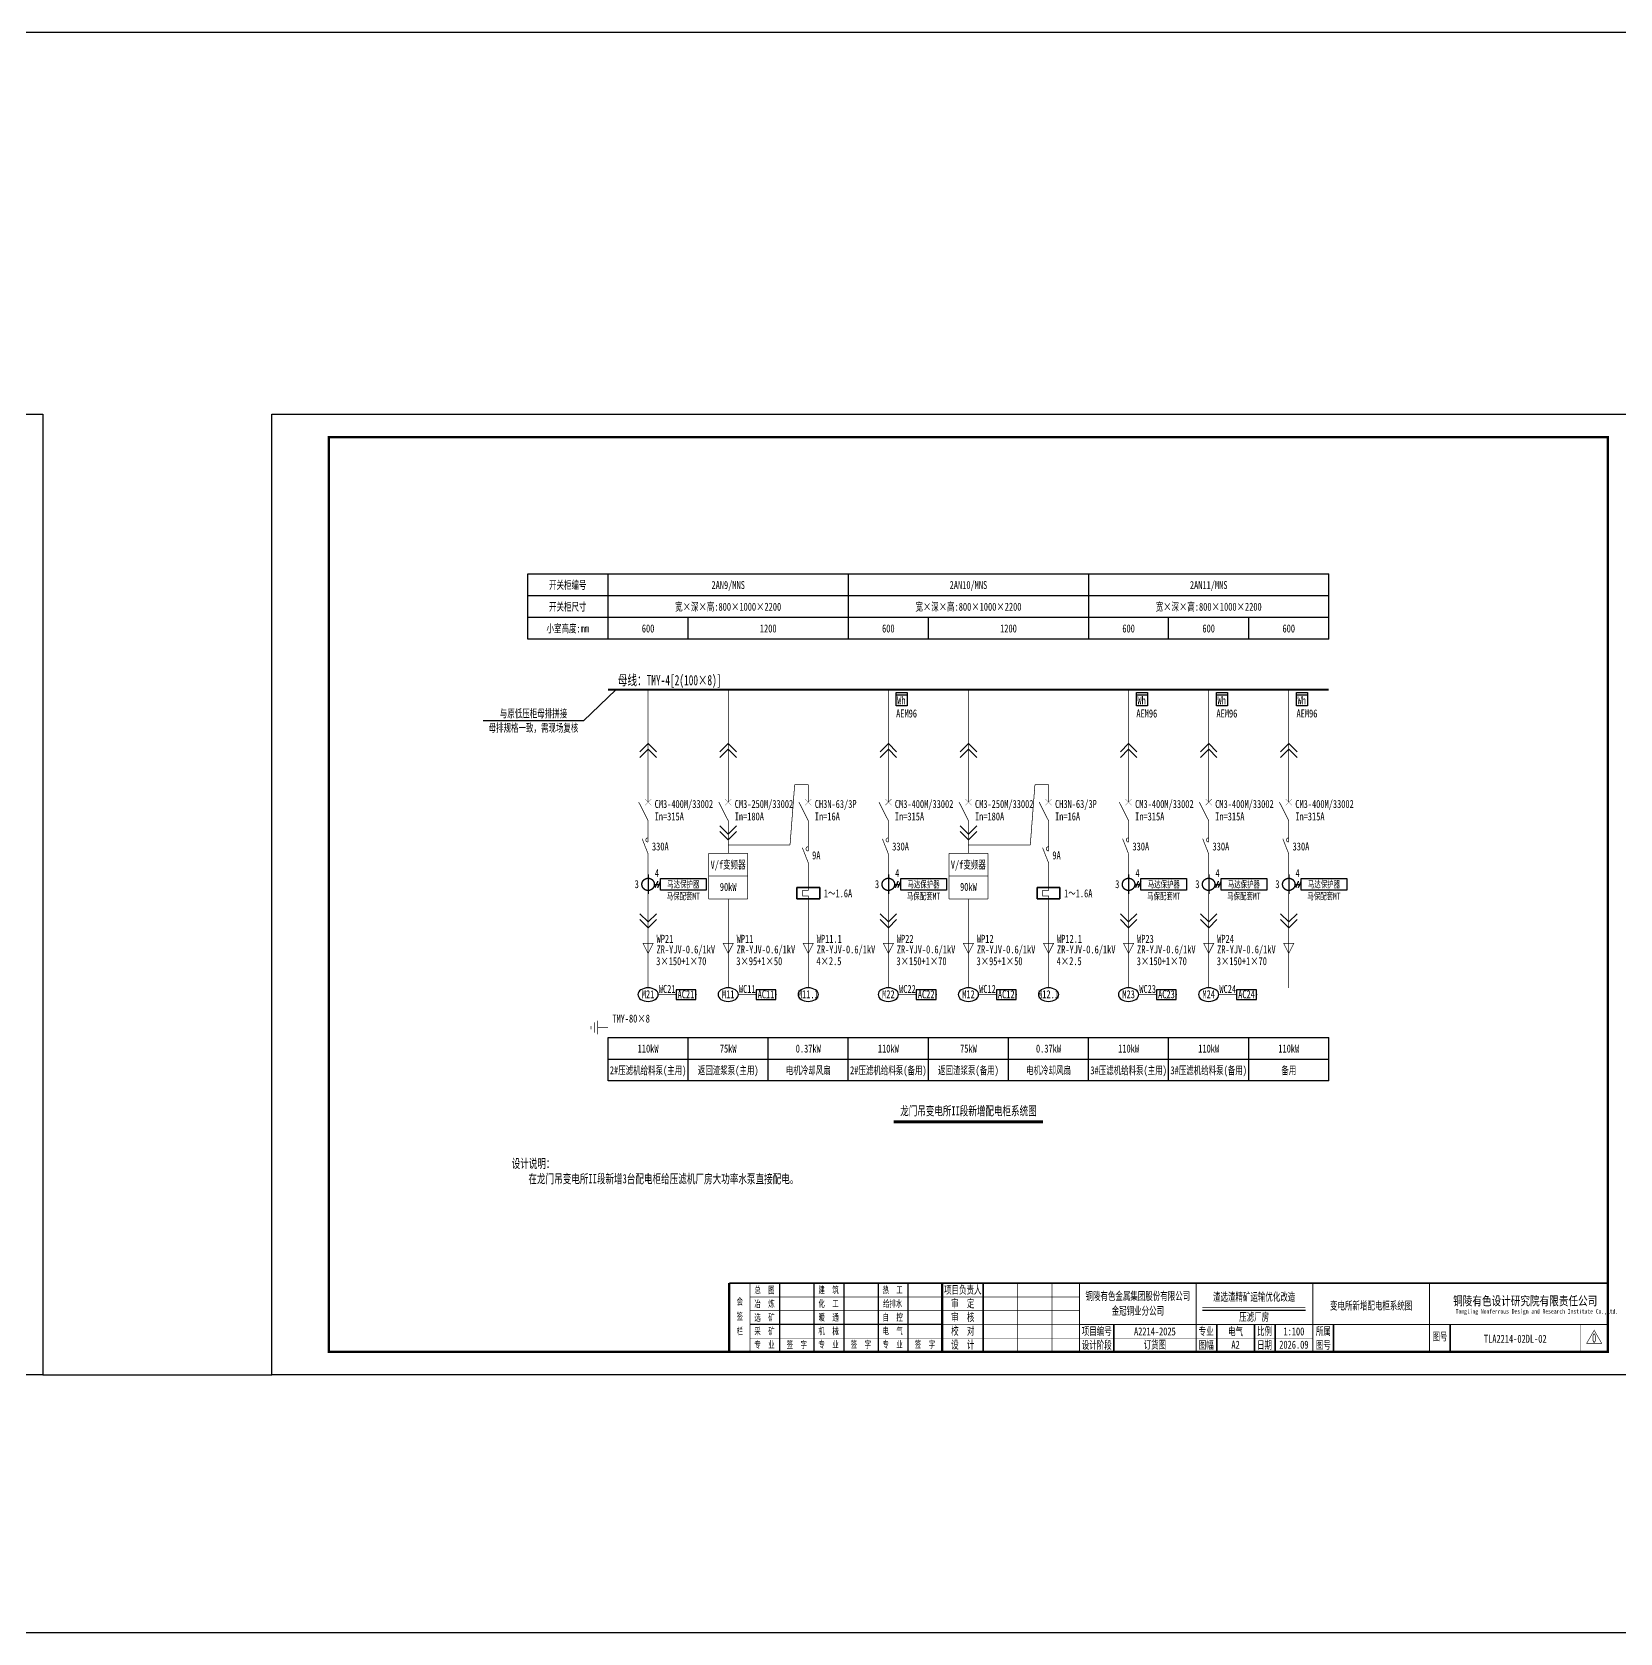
# Model space of a CAD drawing. Header units: millimetres. Extents: x 257344 to 1270023, y 272924 to 540726.
# Drawn here: x 349934 to 419334, y 272924 to 342924 of the extents above; entities that cross this region are included whole.
import ezdxf
from ezdxf.enums import TextEntityAlignment as Align

# ---------------------------------------------------------------- set-up
doc = ezdxf.new("R2010")
doc.units = ezdxf.units.MM
doc.linetypes.add('常规', pattern=[20, 10, 0, 10])
for name, color, linetype in [('BXT', 7, 'Continuous'), ('MX', 3, 'Continuous'), ('TEXT', 4, 'Continuous'), ('动力平面导线层', 3, '常规'), ('图框', 7, 'Continuous'), ('文字', 7, 'Continuous'), ('标注-照明', 7, 'Continuous'), ('照明平面导线层', 3, 'Continuous'), ('照明平面设备层', 1, 'Continuous'), ('电辅助1', 7, 'Continuous')]:
    doc.layers.add(name, color=color, linetype=linetype)
for name, color, linetype, lineweight in [('CAXA0', 7, 'Continuous', 70), ('CAXA0层', 7, 'Continuous', 25), ('ELEMENT', 3, 'Continuous', 30), ('SW', 8, 'Continuous', 20)]:
    doc.layers.add(name, color=color, linetype=linetype, lineweight=lineweight)
doc.styles.add('HZ', font='', dxfattribs={"width": 0.75})
doc.styles.get("Standard").update_dxf_attribs({"font": 'arial.ttf', "bigfont": 'hzdx.shx'})
doc.styles.add('标准', font='', dxfattribs={"width": 0.667})
doc.styles.get('HZ').set_extended_font_data('SimSun')
doc.styles.get('标准').set_extended_font_data('NSimSun')

# ---------------------------------------------------------------- blocks, each defined once
blk = doc.blocks.new('3')
at = {"layer": 'TEXT', "color": 7, "lineweight": 25, "style": 'HZ', "width": 0.75}
for s, height, p in [('铜陵有色设计研究院有限责任公司', 400, (221501, 249018)), ('Tongling Nonferrous Design and Research Institute Co.,Ltd.', 200, (221613, 248659))]:
    blk.add_text(s, height=height, dxfattribs=at).set_placement(p)
blk = doc.blocks.new('铜陵有色图签02')
at = {"layer": '图框', "linetype": 'Continuous', "lineweight": 50}
for p, q in [((-38401, 3003), (-38401, 1)), ((-29100, 3001), (-29100, 0))]:
    blk.add_line(p, q, dxfattribs=at)
at = {"layer": '图框', "color": 7, "linetype": 'Continuous', "lineweight": 25}
for p, q in [((-36201, 3010), (-36201, 9)), ((-34701, 3010), (-34701, 9)), ((-33401, 3017), (-33401, 16)), ((-31901, 3017), (-31901, 16)), ((-30601, 3017), (-30601, 16)), ((-29100, 1201), (-37501, 1201))]:
    blk.add_line(p, q, dxfattribs=at)
at = {"layer": '图框', "color": 7, "linetype": 'Continuous', "lineweight": 35}
for p, q in [((-27300, 3001), (-27300, 1)), ((-21600, 1197), (-21600, -3)), ((-17100, 1200), (-17100, 0)), ((-15450, 0), (-15450, 1200)), ((-14550, 1200), (-14550, 0)), ((-12000, 1201), (-12000, 1)), ((-6900, 1202), (-6900, 2))]:
    blk.add_line(p, q, dxfattribs=at)
at = {"layer": '图框', "lineweight": 25}
blk.add_line((-17723, 1830), (-13223, 1830), dxfattribs=at)
at = {"layer": '图框', "lineweight": 70, "const_width": 70}
blk.add_lwpolyline([(-17980, 3001), (0, 3001), (-38401, 3001)], dxfattribs=at)
at = {"layer": '图框', "color": 7, "linetype": 'Continuous', "lineweight": 25, "const_width": 25}
for points in [[(-37501, 3000), (-37501, 0)], [(-25800, 3001), (-25800, 1)], [(-24300, 3001), (-24300, 1)], [(-23100, 2401), (-37501, 2401)], [(-23100, 1801), (-37501, 1801)], [(-23100, 1201), (-29100, 1201)], [(-602, 943), (-932, 371), (-272, 371), (-602, 943)], [(-12900, 600), (-18000, 600), (-37501, 600)]]:
    blk.add_lwpolyline(points, dxfattribs=at)
at = {"layer": '图框', "linetype": 'Continuous', "lineweight": 50, "const_width": 50}
for points in [[(-23100, 3001), (-23100, 1)], [(-18000, 3000), (-18000, 0)]]:
    blk.add_lwpolyline(points, dxfattribs=at)
at = {"layer": '图框', "lineweight": 50, "const_width": 50}
for points in [[(-12900, 3001), (-12900, 1)], [(-7800, 3001), (-7800, 1)], [(0, 3000), (0, 0)], [(-23100, 1200), (0, 1200)]]:
    blk.add_lwpolyline(points, dxfattribs=at)
at = {"layer": '图框', "lineweight": 25, "const_width": 35}
blk.add_lwpolyline([(-17723, 1930), (-13223, 1930)], dxfattribs=at)
at = {"layer": '图框', "color": 7, "linetype": 'Continuous', "lineweight": 35, "const_width": 25}
blk.add_lwpolyline([(-1200, 1201), (-1200, 0)], dxfattribs=at)
at = {"layer": '图框', "linetype": 'Continuous', "lineweight": 70, "const_width": 70}
blk.add_lwpolyline([(-38401, 1), (0, 0)], dxfattribs=at)
at = {"layer": '图框', "lineweight": 25}
blk.add_blockref('3', (-228268, -246986), dxfattribs=at)
at = {"layer": 'TEXT', "color": 7, "lineweight": 25, "style": '标准', "width": 0.667}
for s, height, p in [('总  图', 300, (-36862, 2555)), ('建  筑', 300, (-34062, 2562)), ('热  工', 300, (-31262, 2562)), ('项目负责人', 350, (-28197, 2541)), ('会', 300, (-37942, 2054)), ('冶  炼', 300, (-36862, 1955)), ('化  工', 300, (-34062, 1962)), ('给排水', 300, (-31262, 1962)), ('审  定', 350, (-28197, 1941)), ('签', 300, (-37942, 1404)), ('选  矿', 300, (-36862, 1355)), ('暖  通', 300, (-34062, 1362)), ('自  控', 300, (-31262, 1362)), ('审  核', 350, (-28197, 1341)), ('栏', 300, (-37942, 754)), ('采  矿', 300, (-36862, 754)), ('机  械', 300, (-34062, 761)), ('电  气', 300, (-31262, 761)), ('校  对', 350, (-28197, 741)), ('项目编号', 350, (-22343, 730)), ('专业', 350, (-17559, 730)), ('比例', 350, (-15009, 730)), ('所属', 350, (-12438, 730)), ('图号', 350, (-7339, 495)), ('专  业', 300, (-36862, 170)), ('签  字', 300, (-35449, 170)), ('专  业', 300, (-34062, 177)), ('签  字', 300, (-32649, 177)), ('专  业', 300, (-31262, 177)), ('签  字', 300, (-29849, 177)), ('设  计', 350, (-28197, 139)), ('设计阶段', 350, (-22343, 130)), ('图幅', 350, (-17559, 130)), ('日期', 350, (-15009, 130)), ('图号', 350, (-12438, 130))]:
    blk.add_text(s, height=height, dxfattribs=at).set_placement(p, align=Align.CENTER)
blk = doc.blocks.new('1107AA')
at = {"color": 3, "linetype": 'Continuous'}
for points, const_width in [([(0, -7.5), (-3.79, 0)], 0.3), ([(1.25, 1.25), (-1.25, -1.25)], 0.1), ([(-1.25, 1.25), (1.25, -1.25)], 0.1)]:
    blk.add_lwpolyline(points, dxfattribs=dict(at, const_width=const_width))
blk = doc.blocks.new('0208D')
at = {"color": 3, "linetype": 'Continuous', "const_width": 0.3}
blk.add_lwpolyline([(0, -7.5), (0, 0)], dxfattribs=at)
blk.add_lwpolyline([(0, -7.5), (2.5, -2.5), (-2.5, -2.5)], close=True, dxfattribs=at)
blk = doc.blocks.new('JJH')
at = {"color": 3, "linetype": '常规', "lineweight": 35}
for p, q in [((-500, -500), (-500, 0)), ((500, 0), (-500, 0)), ((500, -500), (500, 0)), ((-500, -500), (500, -500))]:
    blk.add_line(p, q, dxfattribs=at)
at = {"color": 3, "linetype": '常规', "lineweight": 35, "const_width": 30}
blk.add_lwpolyline([(0, 100), (0, -125), (-250, -125), (-250, -375), (0, -375), (0, -600)], dxfattribs=at)
blk = doc.blocks.new('GGF')
at = {"layer": '照明平面导线层', "color": 3, "linetype": '常规', "lineweight": 25, "ltscale": 2, "const_width": 30}
for points in [[(0, 0), (0, -365)], [(0, -1065), (-261, -402)], [(0, -365), (0, -544)], [(0, -1065), (0, -1429)]]:
    blk.add_lwpolyline(points, dxfattribs=at)
blk.add_lwpolyline([(0, -544, -1.122007), (0, -365, -1.343832)], format="xyb", dxfattribs=at)
blk = doc.blocks.new('PLA1')
at = {"color": 0, "linetype": 'ByBlock', "lineweight": -2}
for p, q in [((-500, 500), (-500, 0)), ((500, 500), (-500, 500)), ((-500, 0), (500, 0)), ((500, 0), (500, 500))]:
    blk.add_line(p, q, dxfattribs=at)
for p in [(-500, 250), (0, 500), (0, 0), (500, 250)]:
    blk.add_point(p, dxfattribs=at)
blk = doc.blocks.new('$element$00000390')
at = {"const_width": 0.0233}
for points in [[(0, 0), (0, -0.375)], [(-0.25, -0.375), (0.25, -0.375)], [(-0.188, -0.5), (0.188, -0.5)], [(-0.062, -0.625), (0.062, -0.625)]]:
    blk.add_lwpolyline(points, dxfattribs=at)
blk.add_attdef('S', (0, 0), '', height=0.00000667)
blk = doc.blocks.new('HG')
at = {"layer": 'CAXA0', "color": 3, "linetype": 'Continuous', "lineweight": 0}
for p, q in [((0, 0), (-360, -360)), ((0, 0), (360, -360)), ((0, -250), (-360, -610)), ((0, -250), (360, -610))]:
    blk.add_line(p, q, dxfattribs=at)
blk = doc.blocks.new('GHF')
at = {"layer": 'MX', "color": 3, "linetype": '常规', "lineweight": 25}
for p, q in [((270, 0), (540, 0)), ((313, -135), (432, 135)), ((426, -135), (546, 135))]:
    blk.add_line(p, q, dxfattribs=at)
blk.add_circle((0, 0), 270, dxfattribs=at)
at = {"layer": '动力平面导线层', "lineweight": -3, "ltscale": 100}
blk.add_line((0, 425), (0, -409), dxfattribs=at)

msp = doc.modelspace()

# ---------------------------------------------------------------- linework, layer by layer
for p, q in [((375446.77886, 314164.37144), (374041.54668, 312807.44784)), ((374041.54668, 312807.44784), (369655.80321, 312807.44784))]:
    msp.add_line(p, q)
at = {"color": 3}
msp.add_line((350408.79781, 284214.48919), (360408.79781, 284214.48919), dxfattribs=at)
msp.add_lwpolyline([(267543.57835, 342923.7246), (1270023.47933, 342923.7246), (1270023.47933, 272923.7246), (267543.57835, 272923.7246)], close=True, dxfattribs=at)
at = {"color": 3, "linetype": 'ByBlock', "lineweight": 35, "const_width": 30}
for points in [[(383858.79707, 305617.90498), (383858.79707, 305392.90498)], [(394358.79559, 305617.90498), (394358.79559, 305392.90498)], [(383858.79707, 305013.48743), (383858.79707, 305017.90498)], [(394358.79559, 305013.48743), (394358.79559, 305017.90498)]]:
    msp.add_lwpolyline(points, dxfattribs=at)
at = {"layer": 'CAXA0层', "color": 2, "linetype": 'Continuous', "lineweight": 40}
msp.add_line((387605.65252, 295300.3769), (394111.9431, 295300.3769), dxfattribs=at)
at = {"layer": 'CAXA0层', "color": 2, "linetype": 'Continuous', "lineweight": 0}
msp.add_line((387605.65252, 295234.89397), (394111.9431, 295234.89397), dxfattribs=at)
at = {"layer": '动力平面导线层', "color": 0, "linetype": 'ByBlock'}
for p, q in [((371608.80003, 319230.30511), (406608.81037, 319230.30511)), ((371608.80003, 316380.30511), (371608.80003, 319230.30511)), ((375108.80003, 317330.30511), (375108.80003, 319230.30511)), ((375108.80003, 316380.30511), (375108.80003, 319230.30511)), ((385608.79855, 319230.30511), (385608.79855, 316380.30511)), ((396108.79707, 319230.30511), (396108.79707, 316380.30511)), ((406608.82072, 316380.30511), (406608.82072, 319230.30511)), ((371608.80003, 318280.30511), (406608.81037, 318280.30511)), ((406608.81037, 317330.30511), (371608.80003, 317330.30511)), ((378608.80151, 316380.30511), (378608.80151, 317330.30511)), ((389108.80003, 316380.30511), (389108.80003, 317330.30511)), ((399608.80594, 316380.30511), (399608.80594, 317330.30511)), ((403108.79707, 316380.30511), (403108.79707, 317330.30511)), ((406608.81037, 316380.30511), (371608.80003, 316380.30511)), ((375108.80003, 298961.54492), (406608.81037, 298961.54492)), ((375108.80003, 297061.54492), (375108.80003, 298961.54492)), ((378608.79855, 297061.54492), (378608.79855, 298961.54602)), ((382108.79855, 297061.54492), (382108.79855, 298961.54602)), ((385608.79855, 297061.54492), (385608.79855, 298961.54492)), ((389108.79855, 297061.54492), (389108.79855, 298961.54492)), ((392608.79855, 297061.54492), (392608.79855, 298961.54492)), ((396108.78968, 297061.54492), (396108.78968, 298961.54383)), ((396108.80446, 297061.54492), (396108.80446, 298961.54492)), ((399608.79559, 297061.54492), (399608.79559, 298961.54383)), ((399608.81037, 297061.54492), (399608.81037, 298961.54492)), ((403108.81924, 297061.54492), (403108.81924, 298961.54492)), ((406608.81037, 297061.54492), (406608.81037, 298961.54383)), ((406608.82516, 297061.54492), (406608.82516, 298961.54492)), ((375108.80003, 298011.54492), (406608.81037, 298011.54492)), ((406608.81037, 297061.54492), (375108.80003, 297061.54492))]:
    msp.add_line(p, q, dxfattribs=at)
at = {"layer": '动力平面导线层', "color": 3, "linetype": 'ByBlock', "lineweight": 20, "ltscale": 2, "const_width": 84}
msp.add_lwpolyline([(406608.81037, 314164.3956), (375108.80003, 314164.37118)], dxfattribs=at)
at = {"layer": '动力平面导线层', "color": 0}
for points in [[(377399.12298, 305908.02263), (379393.54696, 305908.02263), (379393.54696, 305404.36361), (377399.12298, 305404.36361)], [(387899.1215, 305908.02263), (389893.54548, 305908.02263), (389893.54548, 305404.36361), (387899.1215, 305404.36361)], [(398399.12741, 305908.02263), (400393.55139, 305908.02263), (400393.55139, 305404.36361), (398399.12741, 305404.36361)], [(401899.11855, 305908.02263), (403893.54252, 305908.02263), (403893.54252, 305404.36361), (401899.11855, 305404.36361)], [(405399.1422, 305908.02263), (407393.56617, 305908.02263), (407393.56617, 305404.36361), (405399.1422, 305404.36361)]]:
    msp.add_lwpolyline(points, close=True, dxfattribs=at)
at = {"layer": '图框', "linetype": 'Continuous', "lineweight": 100, "const_width": 100}
msp.add_lwpolyline([(362908.79781, 285214.48919), (418808.79781, 285214.48919), (418808.79781, 325214.48919), (362908.79781, 325214.48919)], close=True, dxfattribs=at)
at = {"layer": '文字', "color": 3, "linetype": 'ByBlock', "lineweight": 25, "const_width": 30}
for points in [[(376858.80077, 309250.94944), (376858.80077, 314164.37254)], [(380358.76784, 309250.92272), (380358.76784, 314164.37525)], [(387358.79929, 309250.94944), (387358.79929, 314164.37254)], [(390858.76637, 309250.92272), (390858.76637, 314164.37525)], [(397858.8052, 309250.94944), (397858.8052, 314164.37254)], [(401358.79633, 309250.94944), (401358.79633, 314164.37254)], [(404858.81998, 309250.94944), (404858.81998, 314164.37254)], [(383061.68501, 307373.57043), (383264.70926, 310021.43776)], [(383264.70926, 310021.43776), (383858.76637, 310021.43767)], [(383858.76489, 309250.95526), (383858.76489, 310021.43767)], [(383858.76637, 309250.95274), (383858.76637, 310021.43767)], [(393561.68353, 307373.57043), (393764.70778, 310021.43776)], [(393764.70778, 310021.43776), (394358.76489, 310021.43767)], [(394358.76341, 309250.95526), (394358.76341, 310021.43767)], [(394358.76489, 309250.95274), (394358.76489, 310021.43767)], [(376858.83328, 308440.58541), (376858.86399, 308052.46877)], [(380358.79855, 308440.56817), (380358.79855, 307017.90498)], [(383858.76637, 308440.55235), (383858.79707, 307664.31908)], [(387358.83181, 308440.58541), (387358.86251, 308052.46877)], [(390858.79707, 308440.56817), (390858.79707, 307017.90498)], [(394358.76489, 308440.55235), (394358.79559, 307664.31908)], [(397858.83772, 308440.58541), (397858.86842, 308052.46877)], [(401358.82885, 308440.58541), (401358.85956, 308052.46877)], [(404858.8525, 308440.58541), (404858.88321, 308052.46877)], [(380358.79855, 307373.57078), (383061.685, 307373.57035)], [(390858.79707, 307373.57078), (393561.68353, 307373.57035)], [(376858.86399, 306623.296), (376858.86399, 301131.35842)], [(376858.86399, 306623.296), (376858.86399, 306623.296)], [(387358.86251, 306623.296), (387358.86251, 301131.35842)], [(397858.86842, 306623.296), (397858.86842, 301131.35842)], [(401358.85956, 306623.296), (401358.85956, 301131.35842)], [(404858.88321, 306623.296), (404858.88321, 301131.35842)], [(383858.79707, 306235.14631), (383858.79707, 305617.90498)], [(394358.79559, 306235.14631), (394358.79559, 305617.90498)], [(380358.79855, 305017.90498), (380358.79855, 301131.32393)], [(383858.79707, 304917.90498), (383858.79707, 301131.32536)], [(390858.79707, 305017.90498), (390858.79707, 301131.32393)], [(394358.79559, 304917.90498), (394358.79559, 301131.32536)], [(377303.81295, 300835.44789), (378080.04623, 300835.4786)], [(380803.74751, 300835.4134), (381579.98079, 300835.4441)], [(387803.81147, 300835.44789), (388580.04475, 300835.4786)], [(391303.74603, 300835.4134), (392079.97931, 300835.4441)], [(398303.81738, 300835.44789), (399080.05066, 300835.4786)], [(401803.80852, 300835.44789), (402580.04179, 300835.4786)]]:
    msp.add_lwpolyline(points, dxfattribs=at)
at = {"layer": '标注-照明', "color": 1, "linetype": 'ByBlock', "lineweight": 30, "ltscale": 100, "extrusion": (0, 0, -1)}
for centre in [(376858.86399, 300835.44789), (380358.79855, 300835.4134), (383858.79707, 300835.4134), (387358.86251, 300835.44789), (390858.79707, 300835.4134), (394358.79559, 300835.4134), (397858.86842, 300835.44789), (401358.85956, 300835.44789)]:
    msp.add_ellipse(centre, major_axis=(444.94896, 0), ratio=0.665043753, dxfattribs=at)
at = {"layer": '照明平面导线层', "color": 3, "linetype": 'ByBlock', "lineweight": 25, "ltscale": 2, "const_width": 30}
for points in [[(380358.79929, 312005.46718), (380358.79929, 310945.60327)], [(390858.79781, 312005.46718), (390858.79781, 310945.60327)]]:
    msp.add_lwpolyline(points, dxfattribs=at)
at = {"layer": '照明平面导线层', "color": 4, "linetype": 'ByBlock', "lineweight": 25, "ltscale": 2, "const_width": 30}
for points in [[(379508.79855, 307017.90498), (379508.79855, 305017.90498)], [(379508.79855, 307017.90498), (381208.79855, 307017.90498)], [(381208.79855, 307017.90498), (381208.79855, 305017.90498)], [(390008.79707, 307017.90498), (390008.79707, 305017.90498)], [(390008.79707, 307017.90498), (391708.79707, 307017.90498)], [(391708.79707, 307017.90498), (391708.79707, 305017.90498)], [(379508.79855, 306017.90498), (381208.79855, 306017.90498)], [(390008.79707, 306017.90498), (391708.79707, 306017.90498)], [(379508.79855, 305017.90498), (381208.79855, 305017.90498)], [(390008.79707, 305017.90498), (391708.79707, 305017.90498)]]:
    msp.add_lwpolyline(points, dxfattribs=at)
at = {"layer": '照明平面设备层', "color": 0, "lineweight": -3, "ltscale": 100}
for points in [[(291008.79781, 326214.48919), (350408.79781, 326214.48919), (350408.79781, 284214.48919), (291008.79781, 284214.48919)], [(360408.79781, 326214.48919), (419808.79781, 326214.48919), (419808.79781, 284214.48919), (360408.79781, 284214.48919)]]:
    msp.add_lwpolyline(points, close=True, dxfattribs=at)
at = {"layer": '电辅助1', "color": 2, "linetype": 'ByBlock', "lineweight": 25}
for p, q in [((387697.51096, 313460.49487), (387697.51096, 314041.93394)), ((387697.51096, 314041.93394), (388182.04351, 314041.93394)), ((387697.51096, 313945.02743), (388182.04351, 313945.02743)), ((388182.04351, 314041.93394), (388182.04351, 313460.49487)), ((398197.51687, 313460.49487), (398197.51687, 314041.93394)), ((398197.51687, 314041.93394), (398682.04942, 314041.93394)), ((398197.51687, 313945.02743), (398682.04942, 313945.02743)), ((398682.04942, 314041.93394), (398682.04942, 313460.49487)), ((401697.508, 313460.49487), (401697.508, 314041.93394)), ((401697.508, 314041.93394), (402182.04055, 314041.93394)), ((401697.508, 313945.02743), (402182.04055, 313945.02743)), ((402182.04055, 314041.93394), (402182.04055, 313460.49487)), ((405197.53165, 313460.49487), (405197.53165, 314041.93394)), ((405197.53165, 314041.93394), (405682.0642, 314041.93394)), ((405197.53165, 313945.02743), (405682.0642, 313945.02743)), ((405682.0642, 314041.93394), (405682.0642, 313460.49487)), ((388182.04351, 313460.49487), (387697.51096, 313460.49487)), ((398682.04942, 313460.49487), (398197.51687, 313460.49487)), ((402182.04055, 313460.49487), (401697.508, 313460.49487)), ((405682.0642, 313460.49487), (405197.53165, 313460.49487))]:
    msp.add_line(p, q, dxfattribs=at)

# ---------------------------------------------------------------- block references
for p in [(376858.70438, 311815.59353), (380358.8224, 311815.64052), (387358.7029, 311815.59353), (390858.82093, 311815.64052), (397858.70881, 311815.59353), (401358.69994, 311815.59353), (404858.72359, 311815.59353)]:
    msp.add_blockref('HG', p)
at = {"rotation": 180}
for p in [(380358.79855, 307604.76343), (390858.79707, 307604.76343), (376858.68052, 303760.71684), (387358.67904, 303760.71684), (397858.68496, 303760.71684), (401358.67609, 303760.71684), (404858.69974, 303760.71684)]:
    msp.add_blockref('HG', p, dxfattribs=at)
at = {"layer": 'BXT', "linetype": 'ByBlock', "xscale": 87.66225000098348, "yscale": 87.66225000005215, "zscale": 87.66225000000001}
for p in [(376858.86399, 303292.06872), (380358.79855, 303292.03423), (383858.79707, 303292.03566), (387358.86251, 303292.06872), (390858.79707, 303292.03423), (394358.79559, 303292.03566), (397858.86842, 303292.06872), (401358.85956, 303292.06872), (404858.88321, 303292.06872)]:
    msp.add_blockref('0208D', p, dxfattribs=at)
at = {"layer": 'ELEMENT', "linetype": 'ByBlock', "xscale": 1200, "yscale": 1200, "zscale": 1200, "rotation": 270}
msp.add_blockref('$element$00000390', (375108.80003, 299391.88747), dxfattribs=at)
at = {"layer": '动力平面导线层', "linetype": 'ByBlock'}
for name, p in [('GGF', (376858.86399, 308052.46877)), ('GGF', (387358.86251, 308052.46877)), ('GGF', (397858.86842, 308052.46877)), ('GGF', (401358.85956, 308052.46877)), ('GGF', (404858.88321, 308052.46877)), ('GGF', (383858.79707, 307664.31908)), ('GGF', (394358.79559, 307664.31908)), ('JJH', (383858.79707, 305517.90498)), ('JJH', (394358.79559, 305517.90498))]:
    msp.add_blockref(name, p, dxfattribs=at)
at = {"layer": '动力平面导线层', "color": 0, "linetype": '常规'}
for p in [(376858.87627, 305656.19312), (387358.87479, 305656.19312), (397858.8807, 305656.19312), (401358.87183, 305656.19312), (404858.89548, 305656.19312)]:
    msp.add_blockref('GHF', p, dxfattribs=at)
at = {"layer": '图框', "lineweight": 25}
msp.add_blockref('铜陵有色图签02', (418808.79781, 285214.48919), dxfattribs=at)
at = {"layer": '文字', "color": 3, "linetype": 'ByBlock', "lineweight": 25, "xscale": 108.0493425019085, "yscale": 108.0493425000459, "zscale": 108.0493425}
for p in [(376858.82885, 309250.94944), (380358.76784, 309250.92272), (383858.76637, 309250.92242), (387358.82737, 309250.94944), (390858.76637, 309250.92272), (394358.76489, 309250.92242), (397858.83328, 309250.94944), (401358.82442, 309250.94944), (404858.84807, 309250.94944)]:
    msp.add_blockref('1107AA', p, dxfattribs=at)
at = {"layer": '照明平面设备层', "color": 1, "linetype": 'ByBlock', "lineweight": 30, "xscale": 0.8640000000596046, "yscale": 0.8640000000596046, "zscale": 0.8640000000596046}
for p in [(378512.04623, 300619.4786), (382011.98079, 300619.4441), (389012.04475, 300619.4786), (392511.97931, 300619.4441), (399512.05066, 300619.4786), (403012.04179, 300619.4786)]:
    msp.add_blockref('PLA1', p, dxfattribs=at)

# ---------------------------------------------------------------- texts
at = {"layer": 'SW', "color": 2, "linetype": 'Continuous', "lineweight": 25, "style": '标准', "width": 0.667}
for p in [(387697.51096, 312953.3833), (398197.51687, 312953.3833), (401697.508, 312953.3833), (405197.53165, 312953.3833)]:
    msp.add_text('AEM96', height=350, dxfattribs=at).set_placement(p)
at = {"layer": 'SW', "color": 7, "linetype": 'ByBlock', "lineweight": 25, "style": '标准', "width": 0.667}
for s, p in [('CM3-400M/33002', (377143.65288, 308995.96212)), ('In=315A', (377143.65288, 308451.69552)), ('In=180A', (380643.59187, 308451.66879)), ('CH3N-63/3P', (384143.58746, 308995.94315)), ('In=16A', (384143.55528, 308451.66102)), ('CM3-400M/33002', (387643.6514, 308995.96212)), ('In=315A', (387643.6514, 308451.69552)), ('In=180A', (391143.59039, 308451.66879)), ('CH3N-63/3P', (394643.58598, 308995.94315)), ('In=16A', (394643.5538, 308451.66102)), ('CM3-400M/33002', (398143.65731, 308995.96212)), ('In=315A', (398143.65731, 308451.69552)), ('CM3-400M/33002', (401643.64844, 308995.96212)), ('In=315A', (401643.64844, 308451.69552)), ('CM3-400M/33002', (405143.67209, 308995.96212)), ('In=315A', (405143.67209, 308451.69552)), ('330A', (377027.36883, 307139.14769)), ('330A', (387527.36735, 307139.14769)), ('330A', (398027.37326, 307139.14769)), ('330A', (401527.36439, 307139.14769)), ('330A', (405027.38804, 307139.14769)), ('9A', (384027.30191, 306750.998)), ('9A', (394527.30043, 306750.998)), ('4', (377156.40416, 305974.24226)), ('4', (387656.40268, 305974.24226)), ('4', (398156.4086, 305974.24226)), ('4', (401656.39973, 305974.24226)), ('4', (405156.42338, 305974.24226)), ('1～1.6A', (384537.67987, 305087.89888)), ('1～1.6A', (395037.67839, 305087.89888))]:
    msp.add_text(s, height=350, dxfattribs=at).set_placement(p)
at = {"layer": 'SW', "color": 0, "linetype": 'ByBlock', "lineweight": 25, "style": '标准', "width": 0.667}
for p in [(380643.59187, 308995.9354), (391143.59039, 308995.9354)]:
    msp.add_text('CM3-250M/33002', height=350, dxfattribs=at).set_placement(p)
at = {"layer": 'SW', "color": 7, "linetype": 'ByBlock', "lineweight": 25, "style": '标准', "width": 0.667}
for s, height, p in [('3', 350, (376363.90659, 305491.54152)), ('马达保护器', 300, (378396.33497, 305510.13495)), ('马保配套MT', 300, (378396.33497, 304991.64325)), ('3', 350, (386863.90511, 305491.54152)), ('马达保护器', 300, (388896.33349, 305510.13495)), ('马保配套MT', 300, (388896.33349, 304991.64325)), ('3', 350, (397363.91102, 305491.54152)), ('马达保护器', 300, (399396.3394, 305510.13495)), ('马保配套MT', 300, (399396.3394, 304991.64325)), ('3', 350, (400863.90215, 305491.54152)), ('马达保护器', 300, (402896.33053, 305510.13495)), ('马保配套MT', 300, (402896.33053, 304991.64325)), ('3', 350, (404363.9258, 305491.54152)), ('马达保护器', 300, (406396.35418, 305510.13495)), ('马保配套MT', 300, (406396.35418, 304991.64325)), ('AC21', 350, (378512.04623, 300674.67845)), ('AC11', 350, (382011.98079, 300674.64396)), ('AC22', 350, (389012.04475, 300674.67845)), ('AC12', 350, (392511.97931, 300674.64396)), ('AC23', 350, (399512.05066, 300674.67845)), ('AC24', 350, (403012.04179, 300674.67845))]:
    msp.add_text(s, height=height, dxfattribs=at).set_placement(p, align=Align.CENTER)
at = {"layer": 'SW', "color": 0, "linetype": 'ByBlock', "lineweight": 25, "style": '标准', "width": 0.667}
for s, p in [('M21', (376858.86399, 300676.47659)), ('M11', (380358.79855, 300676.44209)), ('M11.1', (383858.79707, 300676.44209)), ('M22', (387358.86251, 300676.47659)), ('M12', (390858.79707, 300676.44209)), ('M12.1', (394358.79559, 300676.44209)), ('M23', (397858.86842, 300676.47659)), ('M24', (401358.85956, 300676.47659)), ('75kW', (380358.79781, 298301.5387)), ('0.37kW', (383858.79633, 298301.5387)), ('75kW', (390858.79633, 298301.5387)), ('0.37kW', (394358.79485, 298301.5387)), ('返回渣浆泵(主用)', (380358.79781, 297351.5387)), ('电机冷却风扇', (383858.79633, 297351.5387)), ('返回渣浆泵(备用)', (390858.79633, 297351.5387)), ('电机冷却风扇', (394358.79485, 297351.5387))]:
    msp.add_text(s, height=350, dxfattribs=at).set_placement(p, align=Align.CENTER)
at = {"layer": 'SW', "color": 6, "linetype": 'ByBlock', "lineweight": 25, "style": '标准', "width": 0.667}
msp.add_text('TMY-80×8', height=350, dxfattribs=at).set_placement((375293.50343, 299615.54732))
at = {"layer": 'SW', "color": 2, "linetype": 'Continuous', "lineweight": 25, "style": '标准', "width": 0.667}
msp.add_text('龙门吊变电所II段新增配电柜系统图', height=400, dxfattribs=at).set_placement((390858.79781, 295555.39093), align=Align.CENTER)
at = {"layer": 'SW', "color": 4, "linetype": 'Continuous', "lineweight": 25, "style": '标准', "width": 0.667}
for s, height, p in [('铜陵有色金属集团股份有限公司', 350, (398262.65097, 287482.57509)), ('渣选渣精矿运输优化改造', 350, (403345.64971, 287445.46883)), ('金冠铜业分公司', 350, (398262.65097, 286834.90485)), ('变电所新增配电柜系统图', 350, (408459.70922, 287061.40214)), ('电气', 350, (402532.97432, 285934.16922)), ('压滤厂房', 350, (403345.64971, 286568.80084)), ('A2214-2025', 350, (399008.22153, 285934.16922)), ('A2', 350, (402532.97432, 285354.46716)), ('2026.09', 350, (405082.97432, 285354.46716)), ('1:100', 350, (405082.97432, 285934.16922)), ('TLA2214-02DL-02', 350, (414758.11222, 285610.95975)), ('0', 400, (418206.57029, 285622.44956))]:
    msp.add_text(s, height=height, dxfattribs=at).set_placement(p, align=Align.CENTER)
at = {"layer": 'SW', "color": 1, "linetype": 'Continuous', "lineweight": 25, "style": '标准', "width": 0.667}
msp.add_text('订货图', height=350, dxfattribs=at).set_placement((399008.22153, 285354.46716), align=Align.CENTER)
at = {"layer": 'SW', "color": 7, "linetype": 'Continuous', "lineweight": 25, "insert": (370898.51318, 293651.73191), "char_height": 400, "width": 26966.3418766, "attachment_point": 1, "style": '标准'}
msp.add_mtext('设计说明：\\P{\\fSimSun|b0|i0|c134|p2;\\W0.67;    在龙门吊变电所II段新增3台配电柜给压滤机厂房大功率水泵直接配电。}', dxfattribs=at)
at = {"layer": '动力平面导线层', "color": 0, "linetype": 'ByBlock', "style": '标准', "width": 0.667}
for s, p in [('开关柜编号', (373347.10786, 318570.26594)), ('2AN9/MNS', (380358.79929, 318570.26594)), ('2AN10/MNS', (390858.79781, 318570.26594)), ('2AN11/MNS', (401358.79633, 318570.26594)), ('开关柜尺寸', (373347.10786, 317620.26594)), ('宽×深×高:800×1000×2200', (380358.79929, 317620.26594)), ('宽×深×高:800×1000×2200', (390858.79781, 317620.26594)), ('宽×深×高:800×1000×2200', (401358.79633, 317620.26594)), ('小室高度:mm', (373347.10786, 316670.26594)), ('600', (376858.80151, 316670.26594)), ('1200', (382108.80298, 316670.26594)), ('600', (387358.80003, 316670.26594)), ('1200', (392608.80151, 316670.26594)), ('600', (397858.80594, 316670.26594)), ('600', (401358.79707, 316670.26594)), ('600', (404858.82072, 316670.26594)), ('与原低压柜母排拼接', (371848.67495, 312953.45787)), ('母排规格一致，需现场复核', (371848.67495, 312325.27563)), ('110kW', (376858.77859, 298301.50576)), ('110kW', (387358.77712, 298301.50576)), ('110kW', (397858.78303, 298301.50576)), ('110kW', (401358.77416, 298301.50576)), ('110kW', (404858.79781, 298301.50576)), ('2#压滤机给料泵(主用)', (376858.77859, 297351.50576)), ('2#压滤机给料泵(备用)', (387358.77712, 297351.50576)), ('3#压滤机给料泵(主用)', (397858.78303, 297351.50576)), ('3#压滤机给料泵(备用)', (401358.77416, 297351.50576)), ('备用', (404858.79781, 297351.50576))]:
    msp.add_text(s, height=350, dxfattribs=at).set_placement(p, align=Align.CENTER)
at = {"layer": '文字', "color": 7, "linetype": 'ByBlock', "lineweight": 20, "style": '标准', "width": 0.667}
msp.add_text('母线：TMY-4[2(100×8)]', height=450, dxfattribs=at).set_placement((375534.86743, 314360.58593))
at = {"layer": '电辅助1', "color": 2, "linetype": 'ByBlock', "lineweight": 25, "style": '标准', "width": 0.667}
for p in [(387743.59606, 313525.98338), (398243.60197, 313525.98338), (401743.5931, 313525.98338), (405243.61675, 313525.98338)]:
    msp.add_text('Wh', height=350, dxfattribs=at).set_placement(p)
at = {"layer": '电辅助1', "color": 7, "linetype": 'ByBlock', "lineweight": 25, "style": '标准', "width": 0.667}
for s, p in [('V/f变频器', (380353.77246, 306343.47659)), ('V/f变频器', (390853.77098, 306343.47659)), ('90kW', (380358.79781, 305371.15536)), ('90kW', (390858.79633, 305371.15536)), ('WC21', (377691.92959, 300908.02719)), ('WC11', (381191.86415, 300907.9927)), ('WC22', (388191.92811, 300908.02719)), ('WC12', (391691.86267, 300907.9927)), ('WC23', (398691.93402, 300908.02719)), ('WC24', (402191.92515, 300908.02719))]:
    msp.add_text(s, height=350, dxfattribs=at).set_placement(p, align=Align.CENTER)
at = {"layer": '电辅助1', "color": 0, "linetype": 'ByBlock', "lineweight": 25, "style": '标准', "width": 0.667}
for s, p in [('WP21', (377229.28321, 303099.43247)), ('WP22', (387729.28173, 303099.43247)), ('WP23', (398229.28764, 303099.43247)), ('WP24', (401729.27877, 303099.43247)), ('3×150+1×70', (377212.93858, 302123.82948)), ('ZR-YJV-0.6/1kV', (377229.16124, 302637.59193)), ('3×150+1×70', (387712.9371, 302123.82948)), ('ZR-YJV-0.6/1kV', (387729.15976, 302637.59193)), ('3×150+1×70', (398212.94301, 302123.82948)), ('ZR-YJV-0.6/1kV', (398229.16567, 302637.59193)), ('3×150+1×70', (401712.93415, 302123.82948)), ('ZR-YJV-0.6/1kV', (401729.1568, 302637.59193))]:
    msp.add_text(s, height=350, dxfattribs=at).set_placement(p)
at = {"layer": '电辅助1', "color": 7, "linetype": 'ByBlock', "lineweight": 25, "style": '标准', "width": 0.667}
for s, p in [('WP11', (380729.21777, 303099.39941)), ('WP11.1', (384229.21629, 303099.39941)), ('WP12', (391229.21629, 303099.39941)), ('WP12.1', (394729.21481, 303099.39941)), ('3×95+1×50', (380712.87314, 302123.79643)), ('ZR-YJV-0.6/1kV', (380729.0958, 302637.55888)), ('4×2.5', (384212.87166, 302123.79643)), ('ZR-YJV-0.6/1kV', (384229.09432, 302637.55888)), ('3×95+1×50', (391212.87166, 302123.79643)), ('ZR-YJV-0.6/1kV', (391229.09432, 302637.55888)), ('4×2.5', (394712.87018, 302123.79643)), ('ZR-YJV-0.6/1kV', (394729.09284, 302637.55888))]:
    msp.add_text(s, height=350, dxfattribs=at).set_placement(p)

doc.saveas('drawing.dxf')
